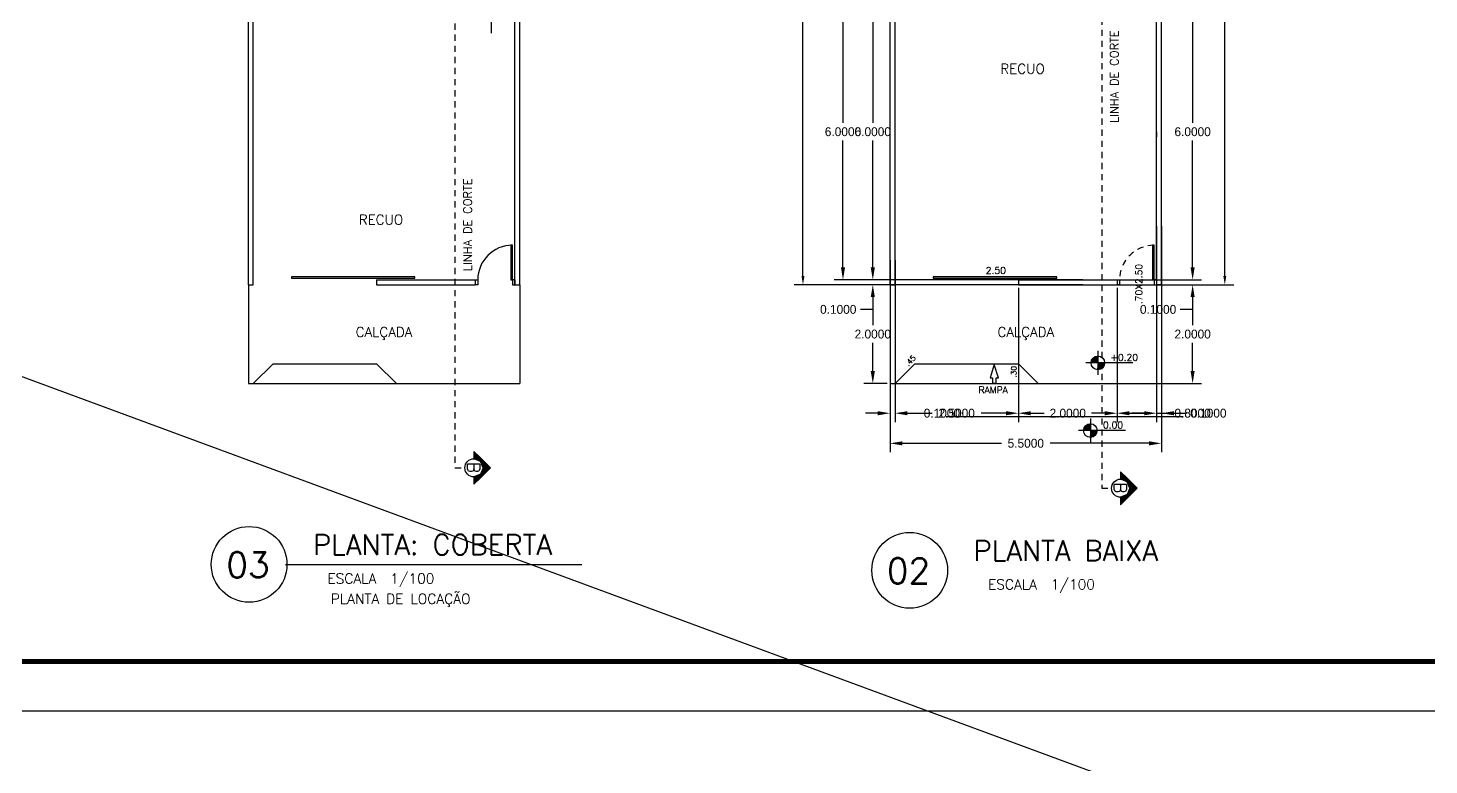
# Model space of a CAD drawing. Extents: x 1223 to 2114, y 507 to 973.
# Drawn here: x 1928.06 to 1956.45, y 602.48 to 617.42 of the extents above; entities that cross this region are included whole.
import ezdxf

# ---------------------------------------------------------------- set-up
doc = ezdxf.new("R2010")
doc.units = 0
doc.header["$MEASUREMENT"] = 0
doc.linetypes.add('HIDDEN2', pattern=[0.1875, 0.125, -0.0625])
doc.layers.get('0').update_dxf_attribs({"linetype": 'CONTINUOUS'})
doc.layers.get('DEFPOINTS').update_dxf_attribs({"linetype": 'CONTINUOUS'})
for name, color, linetype in [('DIVERSOS', 2, 'CONTINUOUS'), ('FORMATO', 4, 'CONTINUOUS'), ('JANELAS', 8, 'CONTINUOUS'), ('JANELAS_INTERNO', 2, 'CONTINUOUS'), ('LL', 3, 'CONTINUOUS'), ('PAREDE', 2, 'CONTINUOUS'), ('PAREDES', 2, 'CONTINUOUS'), ('PORTAS', 4, 'CONTINUOUS'), ('PROJECAO', 7, 'HIDDEN2'), ('REBAIXO', 8, 'CONTINUOUS')]:
    doc.layers.add(name, color=color, linetype=linetype)
doc.styles.add('PADRAO_TXT', font='romans.shx')
doc.styles.add('PADRAO_TXT2', font='romant', dxfattribs={"height": 0.6})
doc.styles.add('ROMANS', font='romans', dxfattribs={"height": 0.1})
doc.dimstyles.get("Standard").update_dxf_attribs({"dimtxt": 0.18, "dimasz": 0.18, "dimexe": 0.18, "dimexo": 0.0625, "dimgap": 0.09, "dimtad": 0, "dimtih": 1, "dimtoh": 1, "dimdec": 4, "dimzin": 0, "dimdsep": 46, "dimtxsty": 'Standard', "dimcen": 0.09, "dimadec": 0, "dimazin": 0, "dimtfac": 1, "dimtdec": 4, "dimtofl": 0, "dimtmove": 0, "dimatfit": 3, "dimfxl": 0, "dimtolj": 1, "dimtzin": 0, "dimarcsym": 0})

# ---------------------------------------------------------------- blocks, each defined once
blk = doc.blocks.new('*D442')
at = {"layer": 'DEFPOINTS', "color": 0, "transparency": 16777216}
for p in [(1945.175, 612.215), (1949.491, 612.315), (1949.491, 612.215)]:
    blk.add_point(p, dxfattribs=at)
at = {"layer": 'PAREDE', "color": 7, "lineweight": -2, "transparency": 16777216}
for p, q in [((1945.175, 612.565), (1945.175, 612.815)), ((1945.175, 611.965), (1945.175, 611.715)), ((1945.175, 611.715), (1944.925, 611.715))]:
    blk.add_line(p, q, dxfattribs=at)
at = {"layer": 'PAREDE', "color": 0, "lineweight": -2, "transparency": 16777216}
for p, q in [((1949.429, 612.315), (1944.995, 612.315)), ((1949.429, 612.215), (1944.995, 612.215))]:
    blk.add_line(p, q, dxfattribs=at)
at = {"layer": 'PAREDE', "color": 7, "transparency": 16777216}
for points in [[(1945.134, 612.565), (1945.217, 612.565), (1945.175, 612.315)], [(1945.134, 611.965), (1945.217, 611.965), (1945.175, 612.215)]]:
    blk.add_solid(points, dxfattribs=at)
at = {"layer": 'PAREDE', "color": 0, "transparency": 16777216, "insert": (1944.475, 611.715), "char_height": 0.18, "attachment_point": 5}
blk.add_mtext('\\A1;0.1000', dxfattribs=at)
blk = doc.blocks.new('*D444')
at = {"layer": 'DEFPOINTS', "color": 0, "transparency": 16777216}
for p in [(1945.526, 611.215), (1951.026, 611.215), (1951.026, 609.002)]:
    blk.add_point(p, dxfattribs=at)
at = {"layer": 'PAREDE', "color": 0, "lineweight": -2, "transparency": 16777216}
for p, q in [((1945.526, 611.153), (1945.526, 608.822)), ((1951.026, 611.153), (1951.026, 608.822))]:
    blk.add_line(p, q, dxfattribs=at)
at = {"layer": 'PAREDE', "color": 7, "lineweight": -2, "transparency": 16777216}
for p, q in [((1945.776, 609.002), (1947.781, 609.002)), ((1950.776, 609.002), (1948.771, 609.002))]:
    blk.add_line(p, q, dxfattribs=at)
at = {"layer": 'PAREDE', "color": 7, "transparency": 16777216}
for points in [[(1945.776, 609.043), (1945.776, 608.96), (1945.526, 609.002)], [(1950.776, 609.043), (1950.776, 608.96), (1951.026, 609.002)]]:
    blk.add_solid(points, dxfattribs=at)
at = {"layer": 'PAREDE', "color": 0, "transparency": 16777216, "insert": (1948.276, 609.002), "char_height": 0.18, "attachment_point": 5}
blk.add_mtext('\\A1;5.5000', dxfattribs=at)
blk = doc.blocks.new('*D445')
at = {"layer": 'DEFPOINTS', "color": 0, "transparency": 16777216}
for p in [(1949.491, 612.215), (1945.175, 610.215), (1945.526, 610.215)]:
    blk.add_point(p, dxfattribs=at)
at = {"layer": 'PAREDE', "color": 0, "lineweight": -2, "transparency": 16777216}
for p, q in [((1949.429, 612.215), (1944.995, 612.215)), ((1945.464, 610.215), (1944.995, 610.215))]:
    blk.add_line(p, q, dxfattribs=at)
at = {"layer": 'PAREDE', "color": 7, "lineweight": -2, "transparency": 16777216}
for p, q in [((1945.175, 611.965), (1945.175, 611.395)), ((1945.175, 610.465), (1945.175, 611.035))]:
    blk.add_line(p, q, dxfattribs=at)
at = {"layer": 'PAREDE', "color": 7, "transparency": 16777216}
for points in [[(1945.134, 611.965), (1945.217, 611.965), (1945.175, 612.215)], [(1945.134, 610.465), (1945.217, 610.465), (1945.175, 610.215)]]:
    blk.add_solid(points, dxfattribs=at)
at = {"layer": 'PAREDE', "color": 0, "transparency": 16777216, "insert": (1945.175, 611.215), "char_height": 0.18, "attachment_point": 5}
blk.add_mtext('\\A1;2.0000', dxfattribs=at)
blk = doc.blocks.new('*D446')
at = {"layer": 'DEFPOINTS', "color": 0, "transparency": 16777216}
for p in [(1945.626, 612.774), (1948.126, 612.215), (1948.126, 609.612)]:
    blk.add_point(p, dxfattribs=at)
at = {"layer": 'PAREDE', "color": 0, "lineweight": -2, "transparency": 16777216}
for p, q in [((1945.626, 612.712), (1945.626, 609.432)), ((1948.126, 612.153), (1948.126, 609.432))]:
    blk.add_line(p, q, dxfattribs=at)
at = {"layer": 'PAREDE', "color": 7, "lineweight": -2, "transparency": 16777216}
for p, q in [((1945.876, 609.612), (1946.381, 609.612)), ((1947.876, 609.612), (1947.371, 609.612))]:
    blk.add_line(p, q, dxfattribs=at)
at = {"layer": 'PAREDE', "color": 7, "transparency": 16777216}
for points in [[(1945.876, 609.653), (1945.876, 609.57), (1945.626, 609.612)], [(1947.876, 609.653), (1947.876, 609.57), (1948.126, 609.612)]]:
    blk.add_solid(points, dxfattribs=at)
at = {"layer": 'PAREDE', "color": 0, "transparency": 16777216, "insert": (1946.876, 609.612), "char_height": 0.18, "attachment_point": 5}
blk.add_mtext('\\A1;2.5000', dxfattribs=at)
blk = doc.blocks.new('*D450')
at = {"layer": 'DEFPOINTS', "color": 0, "transparency": 16777216}
for p in [(1937.413, 618.315), (1937.413, 617.815), (1937.444, 617.815)]:
    blk.add_point(p, dxfattribs=at)
at = {"layer": 'PAREDE', "color": 7, "lineweight": -2, "transparency": 16777216}
for p, q in [((1937.444, 618.565), (1937.444, 618.815)), ((1937.444, 617.565), (1937.444, 617.315))]:
    blk.add_line(p, q, dxfattribs=at)
at = {"layer": 'PAREDE', "color": 0, "lineweight": -2, "transparency": 16777216}
for p, q in [((1937.476, 618.315), (1937.624, 618.315)), ((1937.476, 617.815), (1937.624, 617.815))]:
    blk.add_line(p, q, dxfattribs=at)
at = {"layer": 'PAREDE', "color": 7, "transparency": 16777216}
for points in [[(1937.402, 618.565), (1937.485, 618.565), (1937.444, 618.315)], [(1937.402, 617.565), (1937.485, 617.565), (1937.444, 617.815)]]:
    blk.add_solid(points, dxfattribs=at)
at = {"layer": 'PAREDE', "color": 0, "transparency": 16777216, "insert": (1937.444, 618.065), "char_height": 0.18, "attachment_point": 5}
blk.add_mtext('\\A1;0.5000', dxfattribs=at)
blk = doc.blocks.new('*D451')
at = {"layer": 'DEFPOINTS', "color": 0, "transparency": 16777216}
for p in [(1945.526, 612.774), (1945.626, 612.774), (1945.626, 609.612)]:
    blk.add_point(p, dxfattribs=at)
at = {"layer": 'PAREDE', "color": 0, "lineweight": -2, "transparency": 16777216}
for p, q in [((1945.526, 612.712), (1945.526, 609.432)), ((1945.626, 612.712), (1945.626, 609.432))]:
    blk.add_line(p, q, dxfattribs=at)
at = {"layer": 'PAREDE', "color": 7, "lineweight": -2, "transparency": 16777216}
for p, q in [((1945.276, 609.612), (1945.026, 609.612)), ((1945.876, 609.612), (1946.126, 609.612))]:
    blk.add_line(p, q, dxfattribs=at)
at = {"layer": 'PAREDE', "color": 7, "transparency": 16777216}
for points in [[(1945.276, 609.653), (1945.276, 609.57), (1945.526, 609.612)], [(1945.876, 609.653), (1945.876, 609.57), (1945.626, 609.612)]]:
    blk.add_solid(points, dxfattribs=at)
at = {"layer": 'PAREDE', "color": 0, "transparency": 16777216, "insert": (1946.576, 609.612), "char_height": 0.18, "attachment_point": 5}
blk.add_mtext('\\A1;0.1000', dxfattribs=at)
blk = doc.blocks.new('*D466')
at = {"layer": 'DEFPOINTS', "color": 0, "transparency": 16777216}
for p in [(1949.526, 612.215), (1949.526, 610.215), (1951.657, 610.215)]:
    blk.add_point(p, dxfattribs=at)
at = {"layer": 'PAREDE', "color": 0, "lineweight": -2, "transparency": 16777216}
for p, q in [((1949.589, 612.215), (1951.837, 612.215)), ((1949.589, 610.215), (1951.837, 610.215))]:
    blk.add_line(p, q, dxfattribs=at)
at = {"layer": 'PAREDE', "color": 7, "lineweight": -2, "transparency": 16777216}
for p, q in [((1951.657, 611.965), (1951.657, 611.395)), ((1951.657, 610.465), (1951.657, 611.035))]:
    blk.add_line(p, q, dxfattribs=at)
at = {"layer": 'PAREDE', "color": 7, "transparency": 16777216}
for points in [[(1951.615, 611.965), (1951.698, 611.965), (1951.657, 612.215)], [(1951.615, 610.465), (1951.698, 610.465), (1951.657, 610.215)]]:
    blk.add_solid(points, dxfattribs=at)
at = {"layer": 'PAREDE', "color": 0, "transparency": 16777216, "insert": (1951.657, 611.215), "char_height": 0.18, "attachment_point": 5}
blk.add_mtext('\\A1;2.0000', dxfattribs=at)
blk = doc.blocks.new('*D467')
at = {"layer": 'DEFPOINTS', "color": 0, "transparency": 16777216}
for p in [(1948.126, 612.215), (1950.126, 612.215), (1950.126, 609.612)]:
    blk.add_point(p, dxfattribs=at)
at = {"layer": 'PAREDE', "color": 0, "lineweight": -2, "transparency": 16777216}
for p, q in [((1948.126, 612.153), (1948.126, 609.432)), ((1950.126, 612.153), (1950.126, 609.432))]:
    blk.add_line(p, q, dxfattribs=at)
at = {"layer": 'PAREDE', "color": 7, "lineweight": -2, "transparency": 16777216}
for p, q in [((1948.376, 609.612), (1948.646, 609.612)), ((1949.876, 609.612), (1949.606, 609.612))]:
    blk.add_line(p, q, dxfattribs=at)
at = {"layer": 'PAREDE', "color": 7, "transparency": 16777216}
for points in [[(1948.376, 609.653), (1948.376, 609.57), (1948.126, 609.612)], [(1949.876, 609.653), (1949.876, 609.57), (1950.126, 609.612)]]:
    blk.add_solid(points, dxfattribs=at)
at = {"layer": 'PAREDE', "color": 0, "transparency": 16777216, "insert": (1949.126, 609.612), "char_height": 0.18, "attachment_point": 5}
blk.add_mtext('\\A1;2.0000', dxfattribs=at)
blk = doc.blocks.new('*D468')
at = {"layer": 'DEFPOINTS', "color": 0, "transparency": 16777216}
for p in [(1950.926, 613.463), (1950.126, 612.215), (1950.926, 609.612)]:
    blk.add_point(p, dxfattribs=at)
at = {"layer": 'PAREDE', "color": 0, "lineweight": -2, "transparency": 16777216}
for p, q in [((1950.926, 613.4), (1950.926, 609.432)), ((1950.126, 612.153), (1950.126, 609.432))]:
    blk.add_line(p, q, dxfattribs=at)
at = {"layer": 'PAREDE', "color": 7, "lineweight": -2, "transparency": 16777216}
for p, q in [((1950.376, 609.612), (1950.676, 609.612)), ((1950.926, 609.612), (1951.176, 609.612))]:
    blk.add_line(p, q, dxfattribs=at)
at = {"layer": 'PAREDE', "color": 7, "transparency": 16777216}
for points in [[(1950.376, 609.653), (1950.376, 609.57), (1950.126, 609.612)], [(1950.676, 609.653), (1950.676, 609.57), (1950.926, 609.612)]]:
    blk.add_solid(points, dxfattribs=at)
at = {"layer": 'PAREDE', "color": 0, "transparency": 16777216, "insert": (1951.656, 609.612), "char_height": 0.18, "attachment_point": 5}
blk.add_mtext('\\A1;0.8000', dxfattribs=at)
blk = doc.blocks.new('*D469')
at = {"layer": 'DEFPOINTS', "color": 0, "transparency": 16777216}
for p in [(1950.926, 613.463), (1951.026, 613.463), (1951.026, 609.612)]:
    blk.add_point(p, dxfattribs=at)
at = {"layer": 'PAREDE', "color": 0, "lineweight": -2, "transparency": 16777216}
for p, q in [((1950.926, 613.4), (1950.926, 609.432)), ((1951.026, 613.4), (1951.026, 609.432))]:
    blk.add_line(p, q, dxfattribs=at)
at = {"layer": 'PAREDE', "color": 7, "lineweight": -2, "transparency": 16777216}
for p, q in [((1950.676, 609.612), (1950.426, 609.612)), ((1951.276, 609.612), (1951.526, 609.612))]:
    blk.add_line(p, q, dxfattribs=at)
at = {"layer": 'PAREDE', "color": 7, "transparency": 16777216}
for points in [[(1950.676, 609.653), (1950.676, 609.57), (1950.926, 609.612)], [(1951.276, 609.653), (1951.276, 609.57), (1951.026, 609.612)]]:
    blk.add_solid(points, dxfattribs=at)
at = {"layer": 'PAREDE', "color": 0, "transparency": 16777216, "insert": (1951.976, 609.612), "char_height": 0.18, "attachment_point": 5}
blk.add_mtext('\\A1;0.1000', dxfattribs=at)
blk = doc.blocks.new('*D472')
at = {"layer": 'DEFPOINTS', "color": 0, "transparency": 16777216}
for p in [(1949.526, 612.315), (1949.526, 612.215), (1951.657, 612.215)]:
    blk.add_point(p, dxfattribs=at)
at = {"layer": 'PAREDE', "color": 7, "lineweight": -2, "transparency": 16777216}
for p, q in [((1951.657, 612.565), (1951.657, 612.815)), ((1951.657, 611.965), (1951.657, 611.715)), ((1951.657, 611.715), (1951.407, 611.715))]:
    blk.add_line(p, q, dxfattribs=at)
at = {"layer": 'PAREDE', "color": 0, "lineweight": -2, "transparency": 16777216}
for p, q in [((1949.589, 612.315), (1951.837, 612.315)), ((1949.589, 612.215), (1951.837, 612.215))]:
    blk.add_line(p, q, dxfattribs=at)
at = {"layer": 'PAREDE', "color": 7, "transparency": 16777216}
for points in [[(1951.615, 612.565), (1951.698, 612.565), (1951.657, 612.315)], [(1951.615, 611.965), (1951.698, 611.965), (1951.657, 612.215)]]:
    blk.add_solid(points, dxfattribs=at)
at = {"layer": 'PAREDE', "color": 0, "transparency": 16777216, "insert": (1950.957, 611.715), "char_height": 0.18, "attachment_point": 5}
blk.add_mtext('\\A1;0.1000', dxfattribs=at)
blk = doc.blocks.new('*D487')
at = {"color": 0, "lineweight": -2, "transparency": 16777216}
for p, q in [((1946, 618.315), (1944.391, 618.315)), ((1945.464, 612.315), (1944.391, 612.315))]:
    blk.add_line(p, q, dxfattribs=at)
at = {"color": 7, "lineweight": -2, "transparency": 16777216}
for p, q in [((1944.571, 618.065), (1944.571, 615.495)), ((1944.571, 612.565), (1944.571, 615.135))]:
    blk.add_line(p, q, dxfattribs=at)
at = {"color": 7, "transparency": 16777216}
for points in [[(1944.53, 618.065), (1944.613, 618.065), (1944.571, 618.315)], [(1944.53, 612.565), (1944.613, 612.565), (1944.571, 612.315)]]:
    blk.add_solid(points, dxfattribs=at)
at = {"layer": 'DEFPOINTS', "color": 0, "transparency": 16777216}
for p in [(1946.062, 618.315), (1944.571, 612.315), (1945.526, 612.315)]:
    blk.add_point(p, dxfattribs=at)
at = {"color": 0, "transparency": 16777216, "insert": (1944.571, 615.315), "char_height": 0.18, "attachment_point": 5}
blk.add_mtext('\\A1;6.0000', dxfattribs=at)
blk = doc.blocks.new('*U13')
at = {"layer": 'DIVERSOS', "linetype": 'Continuous'}
for p, q in [((0, 0.334), (-0.15, 0.184)), ((0.15, 0.184), (0, 0.334)), ((-0.204, 0.13), (-0.334, 0)), ((-0.15, 0.184), (-0.204, 0.13)), ((-0.13, 0.13), (-0.184, 0)), ((0, 0.184), (-0.13, 0.13)), ((0, 0.184), (0.13, 0.13)), ((0.13, 0.13), (0.184, 0)), ((0.15, 0.184), (0.204, 0.13)), ((0.204, 0.13), (0.334, 0))]:
    blk.add_line(p, q, dxfattribs=at)
for points in [[(0, 0.334), (-0.15, 0.184), (0.15, 0.184)], [(-0.204, 0.13), (-0.334, 0), (-0.184, 0)], [(-0.15, 0.184), (-0.204, 0.13), (-0.13, 0.13)], [(0, 0.184), (0.13, 0.13), (0.204, 0.13)], [(0.13, 0.13), (0.184, 0), (0.334, 0)]]:
    blk.add_solid(points, dxfattribs=at)
at = {"layer": 'DIVERSOS', "linetype": 'Continuous', "extrusion": (0, 0, -1)}
for points in [[(0.204, 0.13), (0.13, 0.13), (0.184, 0)], [(0.15, 0.184), (0, 0.184), (0.13, 0.13)], [(0, 0.184), (-0.15, 0.184), (-0.204, 0.13)], [(-0.13, 0.13), (-0.204, 0.13), (-0.334, 0)]]:
    blk.add_solid(points, dxfattribs=at)
blk = doc.blocks.new('CORTE_B')
at = {"layer": 'DIVERSOS'}
for p, q in [((-0.334, 0), (0, 0.334)), ((0, 0.334), (0.334, 0)), ((-0.334, 0), (-0.184, 0)), ((0.184, 0), (0.334, 0))]:
    blk.add_line(p, q, dxfattribs=at)
blk.add_circle((0, 0), 0.184, dxfattribs=at)
at = {"layer": 'DIVERSOS', "linetype": 'Continuous'}
blk.add_blockref('*U13', (0, 0), dxfattribs=at)
at = {"layer": 'DIVERSOS', "style": 'PADRAO_TXT2'}
blk.add_text('B', height=0.25, dxfattribs=at).set_placement((-0.118, -0.131))
blk = doc.blocks.new('SETA4')
at = {"layer": 'DIVERSOS'}
blk.add_lwpolyline([(-0.15, 0), (0.15, 0), (0.15, 0.42), (0.33, 0.42), (0, 1.5), (-0.33, 0.42), (-0.15, 0.42)], close=True, dxfattribs=at)
blk = doc.blocks.new('*U127')
at = {"layer": 'JANELAS', "linetype": 'Continuous'}
for p, q in [((1949.488, 609.358), (1949.448, 609.261)), ((1949.585, 609.398), (1949.488, 609.358)), ((1949.585, 609.358), (1949.585, 609.398)), ((1949.585, 609.358), (1949.585, 609.261)), ((1949.585, 609.261), (1949.585, 609.164)), ((1949.683, 609.164), (1949.585, 609.123)), ((1949.585, 609.123), (1949.585, 609.164)), ((1949.723, 609.261), (1949.683, 609.164))]:
    blk.add_line(p, q, dxfattribs=at)
for points in [[(1949.488, 609.358), (1949.448, 609.261), (1949.585, 609.261)], [(1949.585, 609.398), (1949.488, 609.358), (1949.585, 609.358)], [(1949.585, 609.261), (1949.585, 609.164), (1949.683, 609.164)]]:
    blk.add_solid(points, dxfattribs=at)
at = {"layer": 'JANELAS', "linetype": 'Continuous', "extrusion": (0, 0, -1)}
for points in [[(-1949.488, 609.358), (-1949.585, 609.358), (-1949.585, 609.261)], [(-1949.585, 609.261), (-1949.723, 609.261), (-1949.683, 609.164)], [(-1949.585, 609.164), (-1949.683, 609.164), (-1949.585, 609.123)]]:
    blk.add_solid(points, dxfattribs=at)
blk = doc.blocks.new('*U128')
at = {"layer": 'JANELAS', "linetype": 'Continuous'}
for p, q in [((1949.639, 610.729), (1949.599, 610.631)), ((1949.737, 610.769), (1949.639, 610.729)), ((1949.737, 610.729), (1949.737, 610.769)), ((1949.737, 610.729), (1949.737, 610.631)), ((1949.737, 610.631), (1949.737, 610.534)), ((1949.834, 610.534), (1949.737, 610.494)), ((1949.737, 610.494), (1949.737, 610.534)), ((1949.874, 610.631), (1949.834, 610.534))]:
    blk.add_line(p, q, dxfattribs=at)
for points in [[(1949.639, 610.729), (1949.599, 610.631), (1949.737, 610.631)], [(1949.737, 610.769), (1949.639, 610.729), (1949.737, 610.729)], [(1949.737, 610.631), (1949.737, 610.534), (1949.834, 610.534)]]:
    blk.add_solid(points, dxfattribs=at)
at = {"layer": 'JANELAS', "linetype": 'Continuous', "extrusion": (0, 0, -1)}
for points in [[(-1949.639, 610.729), (-1949.737, 610.729), (-1949.737, 610.631)], [(-1949.737, 610.631), (-1949.874, 610.631), (-1949.834, 610.534)], [(-1949.737, 610.534), (-1949.834, 610.534), (-1949.737, 610.494)]]:
    blk.add_solid(points, dxfattribs=at)
blk = doc.blocks.new('*D514')
at = {"color": 0, "lineweight": -2, "transparency": 16777216}
for p, q in [((1946.604, 618.315), (1944.995, 618.315)), ((1946.068, 612.315), (1944.995, 612.315))]:
    blk.add_line(p, q, dxfattribs=at)
at = {"color": 7, "lineweight": -2, "transparency": 16777216}
for p, q in [((1945.175, 618.065), (1945.175, 615.495)), ((1945.175, 612.565), (1945.175, 615.135))]:
    blk.add_line(p, q, dxfattribs=at)
at = {"color": 7, "transparency": 16777216}
for points in [[(1945.134, 618.065), (1945.217, 618.065), (1945.175, 618.315)], [(1945.134, 612.565), (1945.217, 612.565), (1945.175, 612.315)]]:
    blk.add_solid(points, dxfattribs=at)
at = {"layer": 'DEFPOINTS', "color": 0, "transparency": 16777216}
for p in [(1946.666, 618.315), (1945.175, 612.315), (1946.13, 612.315)]:
    blk.add_point(p, dxfattribs=at)
at = {"color": 0, "transparency": 16777216, "insert": (1945.175, 615.315), "char_height": 0.18, "attachment_point": 5}
blk.add_mtext('\\A1;6.0000', dxfattribs=at)
blk = doc.blocks.new('*D515')
at = {"layer": 'DEFPOINTS', "color": 0, "transparency": 16777216}
for p in [(1951.657, 618.315), (1953.194, 618.315), (1950.926, 612.315)]:
    blk.add_point(p, dxfattribs=at)
at = {"layer": 'PAREDE', "color": 0, "lineweight": -2, "transparency": 16777216}
for p, q in [((1953.132, 618.315), (1951.477, 618.315)), ((1950.989, 612.315), (1951.837, 612.315))]:
    blk.add_line(p, q, dxfattribs=at)
at = {"layer": 'PAREDE', "color": 7, "lineweight": -2, "transparency": 16777216}
for p, q in [((1951.657, 618.065), (1951.657, 615.495)), ((1951.657, 612.565), (1951.657, 615.135))]:
    blk.add_line(p, q, dxfattribs=at)
at = {"layer": 'PAREDE', "color": 7, "transparency": 16777216}
for points in [[(1951.615, 618.065), (1951.698, 618.065), (1951.657, 618.315)], [(1951.615, 612.565), (1951.698, 612.565), (1951.657, 612.315)]]:
    blk.add_solid(points, dxfattribs=at)
at = {"layer": 'PAREDE', "color": 0, "transparency": 16777216, "insert": (1951.657, 615.315), "char_height": 0.18, "attachment_point": 5}
blk.add_mtext('\\A1;6.0000', dxfattribs=at)
blk = doc.blocks.new('*D517')
at = {"layer": 'DEFPOINTS', "color": 0, "transparency": 16777216}
for p in [(1943.76, 641.665), (1945.526, 641.665), (1945.526, 612.215)]:
    blk.add_point(p, dxfattribs=at)
at = {"layer": 'PAREDE', "color": 0, "lineweight": -2, "transparency": 16777216}
for p, q in [((1945.464, 641.665), (1943.58, 641.665)), ((1945.464, 612.215), (1943.58, 612.215))]:
    blk.add_line(p, q, dxfattribs=at)
at = {"layer": 'PAREDE', "color": 7, "lineweight": -2, "transparency": 16777216}
for p, q in [((1943.76, 641.485), (1943.76, 627.12)), ((1943.76, 612.395), (1943.76, 626.76))]:
    blk.add_line(p, q, dxfattribs=at)
at = {"layer": 'PAREDE', "color": 7, "transparency": 16777216}
for points in [[(1943.73, 641.485), (1943.79, 641.485), (1943.76, 641.665)], [(1943.73, 612.395), (1943.79, 612.395), (1943.76, 612.215)]]:
    blk.add_solid(points, dxfattribs=at)
at = {"layer": 'PAREDE', "color": 0, "transparency": 16777216, "insert": (1943.76, 626.94), "char_height": 0.18, "attachment_point": 5}
blk.add_mtext('\\A1;29.4500', dxfattribs=at)
blk = doc.blocks.new('*D518')
at = {"layer": 'DEFPOINTS', "color": 0, "transparency": 16777216}
for p in [(1951.026, 641.115), (1951.026, 612.215), (1952.309, 612.215)]:
    blk.add_point(p, dxfattribs=at)
at = {"layer": 'PAREDE', "color": 0, "lineweight": -2, "transparency": 16777216}
for p, q in [((1951.089, 641.115), (1952.489, 641.115)), ((1951.089, 612.215), (1952.489, 612.215))]:
    blk.add_line(p, q, dxfattribs=at)
at = {"layer": 'PAREDE', "color": 7, "lineweight": -2, "transparency": 16777216}
for p, q in [((1952.309, 640.935), (1952.309, 626.845)), ((1952.309, 612.395), (1952.309, 626.485))]:
    blk.add_line(p, q, dxfattribs=at)
at = {"layer": 'PAREDE', "color": 7, "transparency": 16777216}
for points in [[(1952.279, 640.935), (1952.339, 640.935), (1952.309, 641.115)], [(1952.279, 612.395), (1952.339, 612.395), (1952.309, 612.215)]]:
    blk.add_solid(points, dxfattribs=at)
at = {"layer": 'PAREDE', "color": 0, "transparency": 16777216, "insert": (1952.309, 626.665), "char_height": 0.18, "attachment_point": 5}
blk.add_mtext('\\A1;28.9000', dxfattribs=at)

msp = doc.modelspace()

# ---------------------------------------------------------------- linework, layer by layer
at = {"layer": 'FORMATO'}
msp.add_lwpolyline([(1900.40266, 603.5837), (1982.00266, 603.5837), (1982.00266, 662.9837), (1900.40266, 662.9837)], close=True, dxfattribs=at)
at = {"layer": 'FORMATO', "const_width": 0.1}
msp.add_lwpolyline([(1901.40266, 604.5837), (1981.00266, 604.5837), (1981.00266, 661.9837), (1901.40266, 661.9837)], close=True, dxfattribs=at)
at = {"layer": 'JANELAS'}
for p, q in [((1932.52035, 612.21547), (1932.52035, 610.21547)), ((1938.02035, 612.21547), (1938.02035, 610.21547)), ((1945.52633, 612.21547), (1945.52633, 610.21547)), ((1951.02633, 612.21547), (1951.02633, 610.21547)), ((1949.73654, 610.87321), (1949.73654, 610.38976)), ((1933.02035, 610.61547), (1932.62035, 610.21547)), ((1933.02035, 610.61547), (1935.12035, 610.61547)), ((1935.12035, 610.61547), (1935.52035, 610.21547)), ((1946.02633, 610.61547), (1945.62633, 610.21547)), ((1946.02633, 610.61547), (1948.12633, 610.61547)), ((1948.12633, 610.61547), (1948.52633, 610.21547)), ((1950.44601, 610.63148), (1949.49469, 610.63148)), ((1932.52035, 610.21547), (1938.02035, 610.21547)), ((1945.52633, 610.21547), (1951.02633, 610.21547)), ((1946.66135, 609.54846), (1951.46333, 609.54846)), ((1949.58546, 609.50255), (1949.58546, 609.0191)), ((1950.29494, 609.26083), (1949.34361, 609.26083)), ((1933.27457, 606.54846), (1939.27927, 606.54846))]:
    msp.add_line(p, q, dxfattribs=at)
for centre, radius in [((1949.73654, 610.63148), 0.13746), ((1949.58546, 609.26083), 0.13746), ((1932.5361, 606.54846), 0.76764), ((1945.92288, 606.42819), 0.76764)]:
    msp.add_circle(centre, radius, dxfattribs=at)
at = {"layer": 'JANELAS_INTERNO'}
msp.add_line((2078.31556, 554.87816), (1591.45014, 734.46081), dxfattribs=at)
at = {"layer": 'LL'}
for p, q in [((1945.52633, 612.21547), (1945.52633, 641.66547)), ((1951.02633, 612.21547), (1951.02633, 641.11547))]:
    msp.add_line(p, q, dxfattribs=at)
at = {"layer": 'PAREDE'}
for p, q in [((1945.52633, 612.21547), (1945.52633, 641.66547)), ((1951.02633, 612.21547), (1951.02633, 641.11547)), ((1945.62633, 612.21547), (1945.62633, 622.91547)), ((1950.92633, 612.31547), (1950.92633, 618.31547)), ((1950.92633, 615.31547), (1950.92633, 615.21547)), ((1945.52633, 612.21547), (1945.62633, 612.21547)), ((1948.12633, 612.31547), (1950.12633, 612.31547)), ((1948.12633, 612.31547), (1948.12633, 612.21547)), ((1948.12633, 612.21547), (1950.12633, 612.21547)), ((1950.12633, 612.31547), (1950.12633, 612.21547)), ((1950.92633, 612.31547), (1950.92633, 612.21547)), ((1951.02633, 612.21547), (1950.92633, 612.21547))]:
    msp.add_line(p, q, dxfattribs=at)
at = {"layer": 'PORTAS'}
for points in [[(1950.87633, 612.31547), (1950.87633, 613.01547), (1950.84633, 613.01547), (1950.84633, 612.31547)], [(1946.40202, 612.37547), (1946.40202, 612.34547), (1948.90202, 612.34547), (1948.90202, 612.37547)]]:
    msp.add_lwpolyline(points, close=True, dxfattribs=at)
for points in [[(1950.12633, 612.31547), (1950.17633, 612.31547), (1950.17633, 612.21547), (1950.12633, 612.21547)], [(1950.92633, 612.31547), (1950.87633, 612.31547), (1950.87633, 612.21547), (1950.92633, 612.21547)]]:
    msp.add_lwpolyline(points, dxfattribs=at)
at = {"layer": 'PROJECAO'}
for p, q in [((1949.81395, 642.58291), (1949.81395, 608.09274)), ((1936.70797, 642.48243), (1936.70797, 608.50524)), ((1936.70797, 608.50524), (1936.90797, 608.50524)), ((1949.81395, 608.09274), (1950.01395, 608.09274))]:
    msp.add_line(p, q, dxfattribs=at)
msp.add_arc((1950.87633, 612.31547), 0.7, 90, 180, dxfattribs=at)
at = {"layer": 'REBAIXO'}
for p, q in [((1932.52035, 612.21547), (1932.52035, 618.31547)), ((1932.62035, 612.21547), (1932.62035, 618.31547)), ((1937.92035, 612.21547), (1937.92035, 618.31547)), ((1938.02035, 612.21547), (1938.02035, 618.31547)), ((1932.52035, 612.21547), (1932.62035, 612.21547)), ((1935.12035, 612.31547), (1937.12035, 612.31547)), ((1935.12035, 612.31547), (1935.12035, 612.21547)), ((1935.12035, 612.21547), (1937.12035, 612.21547)), ((1937.12035, 612.31547), (1937.12035, 612.21547)), ((1937.92035, 612.31547), (1937.92035, 612.21547)), ((1937.92035, 612.21547), (1938.02035, 612.21547))]:
    msp.add_line(p, q, dxfattribs=at)
for points in [[(1937.87035, 612.31547), (1937.87035, 613.01547), (1937.84035, 613.01547), (1937.84035, 612.31547)], [(1933.39605, 612.37547), (1933.39605, 612.34547), (1935.89605, 612.34547), (1935.89605, 612.37547)]]:
    msp.add_lwpolyline(points, close=True, dxfattribs=at)
for points in [[(1937.12035, 612.31547), (1937.17035, 612.31547), (1937.17035, 612.21547), (1937.12035, 612.21547)], [(1937.92035, 612.31547), (1937.87035, 612.31547), (1937.87035, 612.21547), (1937.92035, 612.21547)]]:
    msp.add_lwpolyline(points, dxfattribs=at)
msp.add_arc((1937.87035, 612.31547), 0.7, 90, 180, dxfattribs=at)

# ---------------------------------------------------------------- block references
at = {"layer": 'JANELAS', "linetype": 'Continuous'}
for name in ['*U128', '*U127']:
    msp.add_blockref(name, (0, 0), dxfattribs=at)
at = {"layer": 'PAREDE', "xscale": 0.25, "yscale": 0.25, "zscale": 0.25}
msp.add_blockref('SETA4', (1947.63787, 610.2239), dxfattribs=at)
at = {"layer": 'PAREDE', "rotation": 270}
for p in [(1937.09218, 608.50524), (1950.19816, 608.09274)]:
    msp.add_blockref('CORTE_B', p, dxfattribs=at)

# ---------------------------------------------------------------- texts
at = {"layer": 'JANELAS', "style": 'PADRAO_TXT'}
for s, height, rotation, p in [('LINHA DE CORTE', 0.17, 90, (1950.15422, 615.49132)), ('LINHA DE CORTE', 0.17, 90, (1937.04824, 612.49132)), ('.70X2.50', 0.136, 90, (1950.63461, 611.82214)), ('.45', 0.1088, 45, (1945.89477, 610.55722)), ('.30', 0.1088, 90, (1948.08642, 610.33496))]:
    msp.add_text(s, height=height, rotation=rotation, dxfattribs=at).set_placement(p)
at = {"layer": 'JANELAS'}
for s, height, style, p in [('2.50', 0.136, 'PADRAO_TXT', (1947.46533, 612.43717)), ('+0.20', 0.136, 'PADRAO_TXT', (1949.99083, 610.67557)), ('RAMPA', 0.136, 'PADRAO_TXT', (1947.31768, 610.01557)), ('0.00', 0.136, 'PADRAO_TXT', (1949.83975, 609.30491)), (' ESCALA  1/100', 0.2047032, 'ROMANS', (1933.98345, 606.16148)), (' ESCALA  1/100', 0.2047032, 'ROMANS', (1947.37024, 606.04121)), ('PLANTA DE LOCAÇÃO', 0.2047032, 'ROMANS', (1934.19048, 605.74759))]:
    msp.add_text(s, height=height, dxfattribs=dict(at, style=style)).set_placement(p)
at = {"layer": 'PAREDE'}
for s, height, style, p in [('RECUO', 0.2, 'PADRAO_TXT', (1947.75941, 616.49071)), ('RECUO', 0.2, 'PADRAO_TXT', (1934.75829, 613.43481)), ('CALÇADA', 0.2, 'PADRAO_TXT', (1934.69584, 611.15746)), ('CALÇADA', 0.2, 'PADRAO_TXT', (1947.70181, 611.15746)), ('03', 0.511758, 'ROMANS', (1932.07445, 606.28283)), ('02', 0.511758, 'ROMANS', (1945.46123, 606.16256))]:
    msp.add_text(s, height=height, dxfattribs=dict(at, style=style)).set_placement(p)
at = {"layer": 'PAREDES', "style": 'ROMANS'}
for s, p in [('PLANTA: COBERTA', (1933.82971, 606.74327)), ('PLANTA BAIXA', (1947.2165, 606.623))]:
    msp.add_text(s, height=0.4094064, dxfattribs=at).set_placement(p)

# ---------------------------------------------------------------- dimensions: what is measured, and where the dimension line sits
for base, p1, p2, picture, middle in [((1944.57141, 612.31547), (1946.06219, 618.31547), (1945.52633, 612.31547), '*D487', (1944.57141, 615.31547)), ((1945.17541, 612.31547), (1946.66619, 618.31547), (1946.13033, 612.31547), '*D514', (1945.17541, 615.31547))]:
    dim = msp.add_linear_dim(base=base, p1=p1, p2=p2, angle=90, dimstyle='Standard', override={"dimasz": 0.25, "dimlfac": 1, "dimclrd": 7})
    dim.commit()
    dim.dimension.update_dxf_attribs({"geometry": picture, "text_midpoint": middle})
at = {"layer": 'PAREDE'}
for p1, p2, distance, picture, middle in [((1945.52633, 612.21547), (1945.52633, 641.66547), 1.76664, '*D517', (1943.75969, 626.94047)), ((1951.02633, 641.11547), (1951.02633, 612.21547), 1.28276, '*D518', (1952.30909, 626.66547))]:
    dim = msp.add_aligned_dim(p1=p1, p2=p2, distance=distance, dimstyle='Standard', override={"dimclrd": 7}, dxfattribs=at)
    dim.commit()
    dim.dimension.update_dxf_attribs({"geometry": picture, "text_midpoint": middle})
for base, p1, p2, picture, middle in [((1937.4438, 617.81547), (1937.41333, 618.31547), (1937.41333, 617.81547), '*D450', (1937.4438, 618.06547)), ((1951.65678, 618.31547), (1950.92633, 612.31547), (1953.19402, 618.31547), '*D515', (1951.65678, 615.31547)), ((1945.17541, 612.21547), (1949.49129, 612.31547), (1949.49129, 612.21547), '*D442', (1944.47541, 611.71547)), ((1951.65678, 612.21547), (1949.52633, 612.31547), (1949.52633, 612.21547), '*D472', (1950.95678, 611.71547)), ((1945.17541, 610.21547), (1949.49129, 612.21547), (1945.52633, 610.21547), '*D445', (1945.17541, 611.21547)), ((1951.65678, 610.21547), (1949.52633, 612.21547), (1949.52633, 610.21547), '*D466', (1951.65678, 611.21547))]:
    dim = msp.add_linear_dim(base=base, p1=p1, p2=p2, angle=90, dimstyle='Standard', override={"dimasz": 0.25, "dimlfac": 1, "dimclrd": 7}, dxfattribs=at)
    dim.commit()
    dim.dimension.update_dxf_attribs({"geometry": picture, "text_midpoint": middle})
for base, p1, p2, picture, middle in [((1950.92633, 609.61162), (1950.12633, 612.21547), (1950.92633, 613.46296), '*D468', (1951.65633, 609.61162)), ((1951.02633, 609.61162), (1950.92633, 613.46296), (1951.02633, 613.46296), '*D469', (1951.97633, 609.61162)), ((1945.62633, 609.61162), (1945.52633, 612.77446), (1945.62633, 612.77446), '*D451', (1946.57633, 609.61162)), ((1948.12633, 609.61162), (1945.62633, 612.77446), (1948.12633, 612.21547), '*D446', (1946.87633, 609.61162)), ((1950.12633, 609.61162), (1948.12633, 612.21547), (1950.12633, 612.21547), '*D467', (1949.12633, 609.61162)), ((1951.02633, 609.00164), (1945.52633, 611.21547), (1951.02633, 611.21547), '*D444', (1948.27633, 609.00164))]:
    dim = msp.add_linear_dim(base=base, p1=p1, p2=p2, dimstyle='Standard', override={"dimasz": 0.25, "dimlfac": 1, "dimclrd": 7}, dxfattribs=at)
    dim.commit()
    dim.dimension.update_dxf_attribs({"geometry": picture, "text_midpoint": middle})

doc.saveas('drawing.dxf')
